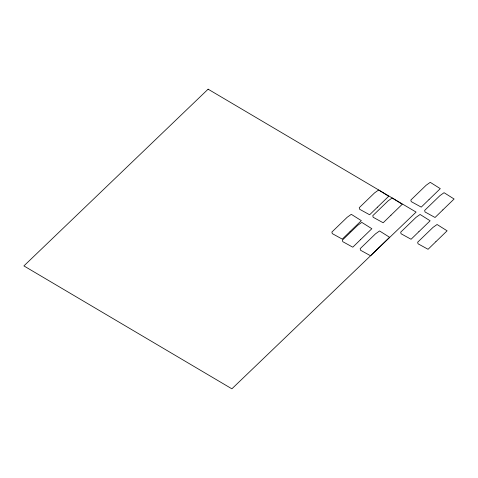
<?xml version="1.0" encoding="UTF-8"?>
<svg xmlns="http://www.w3.org/2000/svg" width="478" height="478" viewBox="0 0 478 478"><rect width="100%" height="100%" fill="white"/><g stroke="black" fill="none" stroke-linecap="round" stroke-linejoin="round"><path stroke-width="0.72" d="M350.093 231.531L342.284 239.125L332.27 233.617L331.887 232.051L347.213 217.245L351.3 214.329L361.338 220.645L350.093 231.531M377.447 207.177L369.637 214.771L359.623 209.262L359.241 207.697L374.567 192.891L378.654 189.981L388.692 196.297L377.447 207.177M360.597 239.592L352.788 247.186L342.774 241.677L342.391 240.111L357.717 225.305L361.798 222.389L371.842 228.705L360.597 239.592M390.98 215.178L383.177 222.772L373.163 217.263L372.774 215.698L388.1 200.885L392.187 197.976L402.225 204.291L390.98 215.178M378.361 248.16L370.552 255.754L360.537 250.245L360.155 248.68L375.475 233.873L379.562 230.958L389.6 237.279L378.361 248.16M429.041 199.529L421.238 207.123L411.223 201.62L410.835 200.049L426.161 185.243L430.248 182.333L440.286 188.649L429.041 199.529M418.889 231.669L411.08 239.263L401.066 233.754L400.684 232.189L416.009 217.382L420.096 214.467L430.134 220.782L418.889 231.669M442.855 209.89L435.046 217.484L425.032 211.981L424.649 210.41L439.975 195.604L444.062 192.694L454.1 199.009L442.855 209.89M435.87 241.701L428.061 249.295L418.047 243.786L417.664 242.221L432.984 227.414L437.071 224.499L447.109 230.814L435.87 241.701M208.115 89.183L23.9 265.917L231.878 388.817L416.093 212.083L208.115 89.183"/></g></svg>
